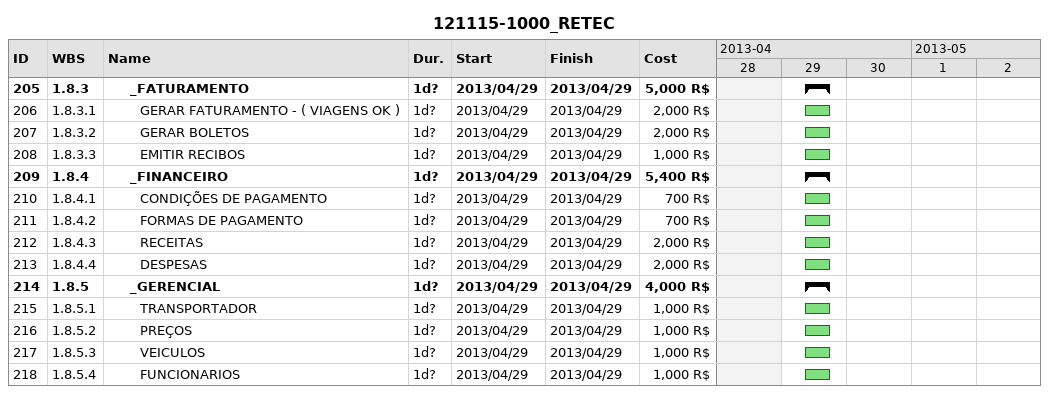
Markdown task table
121115-1000_RETEC

| ID | WBS | Task | Duration | Start | Finish | Cost (R$) |
|---|---|---|---|---|---|---|
| 205 | 1.8.3 | **_FATURAMENTO** | 1d? | 2013-04-29 | 2013-04-29 | 5000 |
| 206 | 1.8.3.1 | GERAR FATURAMENTO - ( VIAGENS OK ) | 1d? | 2013-04-29 | 2013-04-29 | 2000 |
| 207 | 1.8.3.2 | GERAR BOLETOS | 1d? | 2013-04-29 | 2013-04-29 | 2000 |
| 208 | 1.8.3.3 | EMITIR RECIBOS | 1d? | 2013-04-29 | 2013-04-29 | 1000 |
| 209 | 1.8.4 | **_FINANCEIRO** | 1d? | 2013-04-29 | 2013-04-29 | 5400 |
| 210 | 1.8.4.1 | CONDIÇÕES DE PAGAMENTO | 1d? | 2013-04-29 | 2013-04-29 | 700 |
| 211 | 1.8.4.2 | FORMAS DE PAGAMENTO | 1d? | 2013-04-29 | 2013-04-29 | 700 |
| 212 | 1.8.4.3 | RECEITAS | 1d? | 2013-04-29 | 2013-04-29 | 2000 |
| 213 | 1.8.4.4 | DESPESAS | 1d? | 2013-04-29 | 2013-04-29 | 2000 |
| 214 | 1.8.5 | **_GERENCIAL** | 1d? | 2013-04-29 | 2013-04-29 | 4000 |
| 215 | 1.8.5.1 | TRANSPORTADOR | 1d? | 2013-04-29 | 2013-04-29 | 1000 |
| 216 | 1.8.5.2 | PREÇOS | 1d? | 2013-04-29 | 2013-04-29 | 1000 |
| 217 | 1.8.5.3 | VEICULOS | 1d? | 2013-04-29 | 2013-04-29 | 1000 |
| 218 | 1.8.5.4 | FUNCIONARIOS | 1d? | 2013-04-29 | 2013-04-29 | 1000 |
